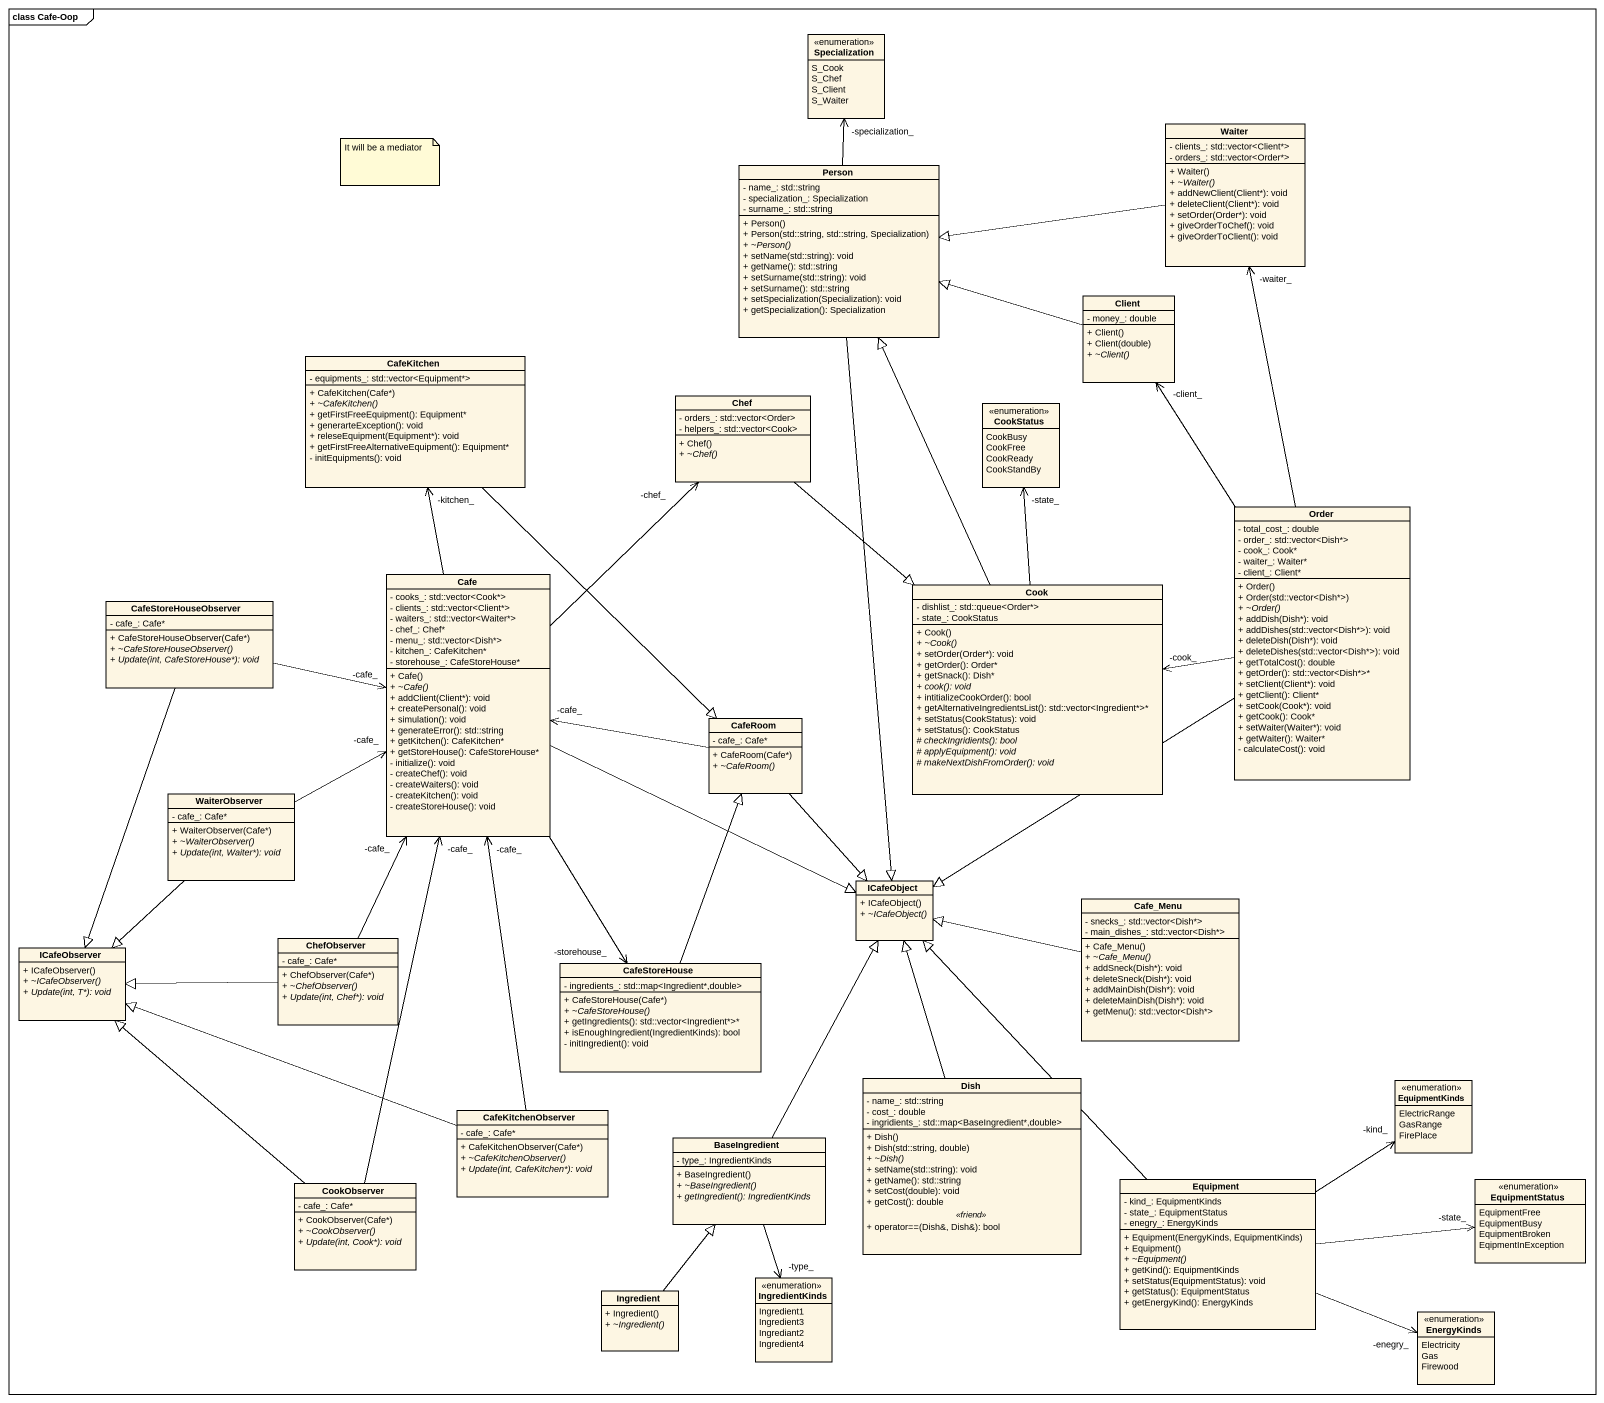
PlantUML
@startuml
mainframe class Cafe-Oop
hide circle
hide empty members
skinparam classAttributeIconSize 0
enum Specialization {
  S_Cook
  S_Chef
  S_Client
  S_Waiter
}
class Waiter {
  - clients_: std::vector<Client*>
  - orders_: std::vector<Order*>
  + Waiter()
  {abstract} + ~Waiter()
  + addNewClient(Client*): void
  + deleteClient(Client*): void
  + setOrder(Order*): void
  + giveOrderToChef(): void
  + giveOrderToClient(): void
}
class "Person" as Person_ {
  - name_: std::string
  - specialization_: Specialization
  - surname_: std::string
  + Person()
  + Person(std::string, std::string, Specialization)
  {abstract} + ~Person()
  + setName(std::string): void
  + getName(): std::string
  + setSurname(std::string): void
  + setSurname(): std::string
  + setSpecialization(Specialization): void
  + getSpecialization(): Specialization
}
class Client {
  - money_: double
  + Client()
  + Client(double)
  {abstract} + ~Client()
}
class CafeKitchen {
  - equipments_: std::vector<Equipment*>
  + CafeKitchen(Cafe*)
  {abstract} + ~CafeKitchen()
  + getFirstFreeEquipment(): Equipment*
  + generarteException(): void
  + releseEquipment(Equipment*): void
  + getFirstFreeAlternativeEquipment(): Equipment*
  - initEquipments(): void
}
class Chef {
  - orders_: std::vector<Order>
  - helpers_: std::vector<Cook>
  + Chef()
  {abstract} + ~Chef()
}
enum CookStatus {
  CookBusy
  CookFree
  CookReady
  CookStandBy
}
class Order {
  - total_cost_: double
  - order_: std::vector<Dish*>
  - cook_: Cook*
  - waiter_: Waiter*
  - client_: Client*
  + Order()
  + Order(std::vector<Dish*>)
  {abstract} + ~Order()
  + addDish(Dish*): void
  + addDishes(std::vector<Dish*>): void
  + deleteDish(Dish*): void
  + deleteDishes(std::vector<Dish*>): void
  + getTotalCost(): double
  + getOrder(): std::vector<Dish*>*
  + setClient(Client*): void
  + getClient(): Client*
  + setCook(Cook*): void
  + getCook(): Cook*
  + setWaiter(Waiter*): void
  + getWaiter(): Waiter*
  - calculateCost(): void
}
class CafeStoreHouseObserver {
  - cafe_: Cafe*
  + CafeStoreHouseObserver(Cafe*)
  {abstract} + ~CafeStoreHouseObserver()
  {abstract} + Update(int, CafeStoreHouse*): void
}
class Cafe {
  - cooks_: std::vector<Cook*>
  - clients_: std::vector<Client*>
  - waiters_: std::vector<Waiter*>
  - chef_: Chef*
  - menu_: std::vector<Dish*>
  - kitchen_: CafeKitchen*
  - storehouse_: CafeStoreHouse*
  + Cafe()
  {abstract} + ~Cafe()
  + addClient(Client*): void
  + createPersonal(): void
  + simulation(): void
  + generateError(): std::string
  + getKitchen(): CafeKitchen*
  + getStoreHouse(): CafeStoreHouse*
  - initialize(): void
  - createChef(): void
  - createWaiters(): void
  - createKitchen(): void
  - createStoreHouse(): void
}
class Cook {
  - dishlist_: std::queue<Order*>
  - state_: CookStatus
  + Cook()
  {abstract} + ~Cook()
  + setOrder(Order*): void
  + getOrder(): Order*
  + getSnack(): Dish*
  {abstract} + cook(): void
  + intitializeCookOrder(): bool
  + getAlternativeIngredientsList(): std::vector<Ingredient*>*
  + setStatus(CookStatus): void
  + setStatus(): CookStatus
  {abstract} # checkIngridients(): bool
  {abstract} # applyEquipment(): void
  {abstract} # makeNextDishFromOrder(): void
}
class CafeRoom {
  - cafe_: Cafe*
  + CafeRoom(Cafe*)
  {abstract} + ~CafeRoom()
}
class WaiterObserver {
  - cafe_: Cafe*
  + WaiterObserver(Cafe*)
  {abstract} + ~WaiterObserver()
  {abstract} + Update(int, Waiter*): void
}
class ICafeObject {
  + ICafeObject()
  {abstract} + ~ICafeObject()
}
class Cafe_Menu {
  - snecks_: std::vector<Dish*>
  - main_dishes_: std::vector<Dish*>
  + Cafe_Menu()
  {abstract} + ~Cafe_Menu()
  + addSneck(Dish*): void
  + deleteSneck(Dish*): void
  + addMainDish(Dish*): void
  + deleteMainDish(Dish*): void
  + getMenu(): std::vector<Dish*>
}
class ICafeObserver {
  + ICafeObserver()
  {abstract} + ~ICafeObserver()
  {abstract} + Update(int, T*): void
}
class ChefObserver {
  - cafe_: Cafe*
  + ChefObserver(Cafe*)
  {abstract} + ~ChefObserver()
  {abstract} + Update(int, Chef*): void
}
class CafeStoreHouse {
  - ingredients_: std::map<Ingredient*,double>
  + CafeStoreHouse(Cafe*)
  {abstract} + ~CafeStoreHouse()
  + getIngredients(): std::vector<Ingredient*>*
  + isEnoughIngredient(IngredientKinds): bool
  - initIngredient(): void
}
class Dish {
  - name_: std::string
  - cost_: double
  - ingridients_: std::map<BaseIngredient*,double>
  --
  + Dish()
  + Dish(std::string, double)
  {abstract} + ~Dish()
  + setName(std::string): void
  + getName(): std::string
  + setCost(double): void
  + getCost(): double
  .. <<friend>> ..
  + operator==(Dish&, Dish&): bool
}
enum EquipmentKinds {
  ElectricRange
  GasRange
  FirePlace
}
class CafeKitchenObserver {
  - cafe_: Cafe*
  + CafeKitchenObserver(Cafe*)
  {abstract} + ~CafeKitchenObserver()
  {abstract} + Update(int, CafeKitchen*): void
}
class BaseIngredient {
  - type_: IngredientKinds
  + BaseIngredient()
  {abstract} + ~BaseIngredient()
  {abstract} + getIngredient(): IngredientKinds
}
class CookObserver {
  - cafe_: Cafe*
  + CookObserver(Cafe*)
  {abstract} + ~CookObserver()
  {abstract} + Update(int, Cook*): void
}
class Equipment {
  - kind_: EquipmentKinds
  - state_: EquipmentStatus
  - enegry_: EnergyKinds
  + Equipment(EnergyKinds, EquipmentKinds)
  + Equipment()
  {abstract} + ~Equipment()
  + getKind(): EquipmentKinds
  + setStatus(EquipmentStatus): void
  + getStatus(): EquipmentStatus
  + getEnergyKind(): EnergyKinds
}
enum EquipmentStatus {
  EquipmentFree
  EquipmentBusy
  EquipmentBroken
  EqipmentInException
}
class Ingredient {
  + Ingredient()
  {abstract} + ~Ingredient()
}
enum IngredientKinds {
  Ingredient1
  Ingredient3
  Ingrediant2
  Ingredient4
}
enum EnergyKinds {
  Electricity
  Gas
  Firewood
}
Waiter -left-|> Person_
Person_ -up-> "-specialization_" Specialization
Person_ --|> ICafeObject
Client -left-|> Person_
CafeKitchen --|> CafeRoom
Chef --|> Cook
Order -up-> "-waiter_" Waiter
Order -up-> "-client_" Client
Order -left-> "-cook_" Cook
Order --|> ICafeObject
CafeStoreHouseObserver -right-> "-cafe_" Cafe
CafeStoreHouseObserver --|> ICafeObserver
Cafe -up-> "-kitchen_" CafeKitchen
Cafe -up-> "-chef_" Chef
Cafe -right-|> ICafeObject
Cafe --> "-storehouse_" CafeStoreHouse
Cook -up-|> Person_
Cook -up-> "-state_" CookStatus
CafeRoom -left-> "-cafe_" Cafe
CafeRoom --|> ICafeObject
WaiterObserver -right-> "-cafe_" Cafe
WaiterObserver --|> ICafeObserver
Cafe_Menu -left-|> ICafeObject
ChefObserver -up-> "-cafe_" Cafe
ChefObserver -left-|> ICafeObserver
CafeStoreHouse -up-|> CafeRoom
Dish -up-|> ICafeObject
CafeKitchenObserver -up-> "-cafe_" Cafe
CafeKitchenObserver -left-|> ICafeObserver
BaseIngredient -up-|> ICafeObject
BaseIngredient --> "-type_" IngredientKinds
CookObserver -up-> "-cafe_" Cafe
CookObserver -up-|> ICafeObserver
Equipment -up-|> ICafeObject
Equipment -up-> "-kind_" EquipmentKinds
Equipment -right-> "-state_" EquipmentStatus
Equipment -right-> "-enegry_" EnergyKinds
Ingredient -up-|> BaseIngredient
note as N1
  It will be a mediator
end note
@enduml
